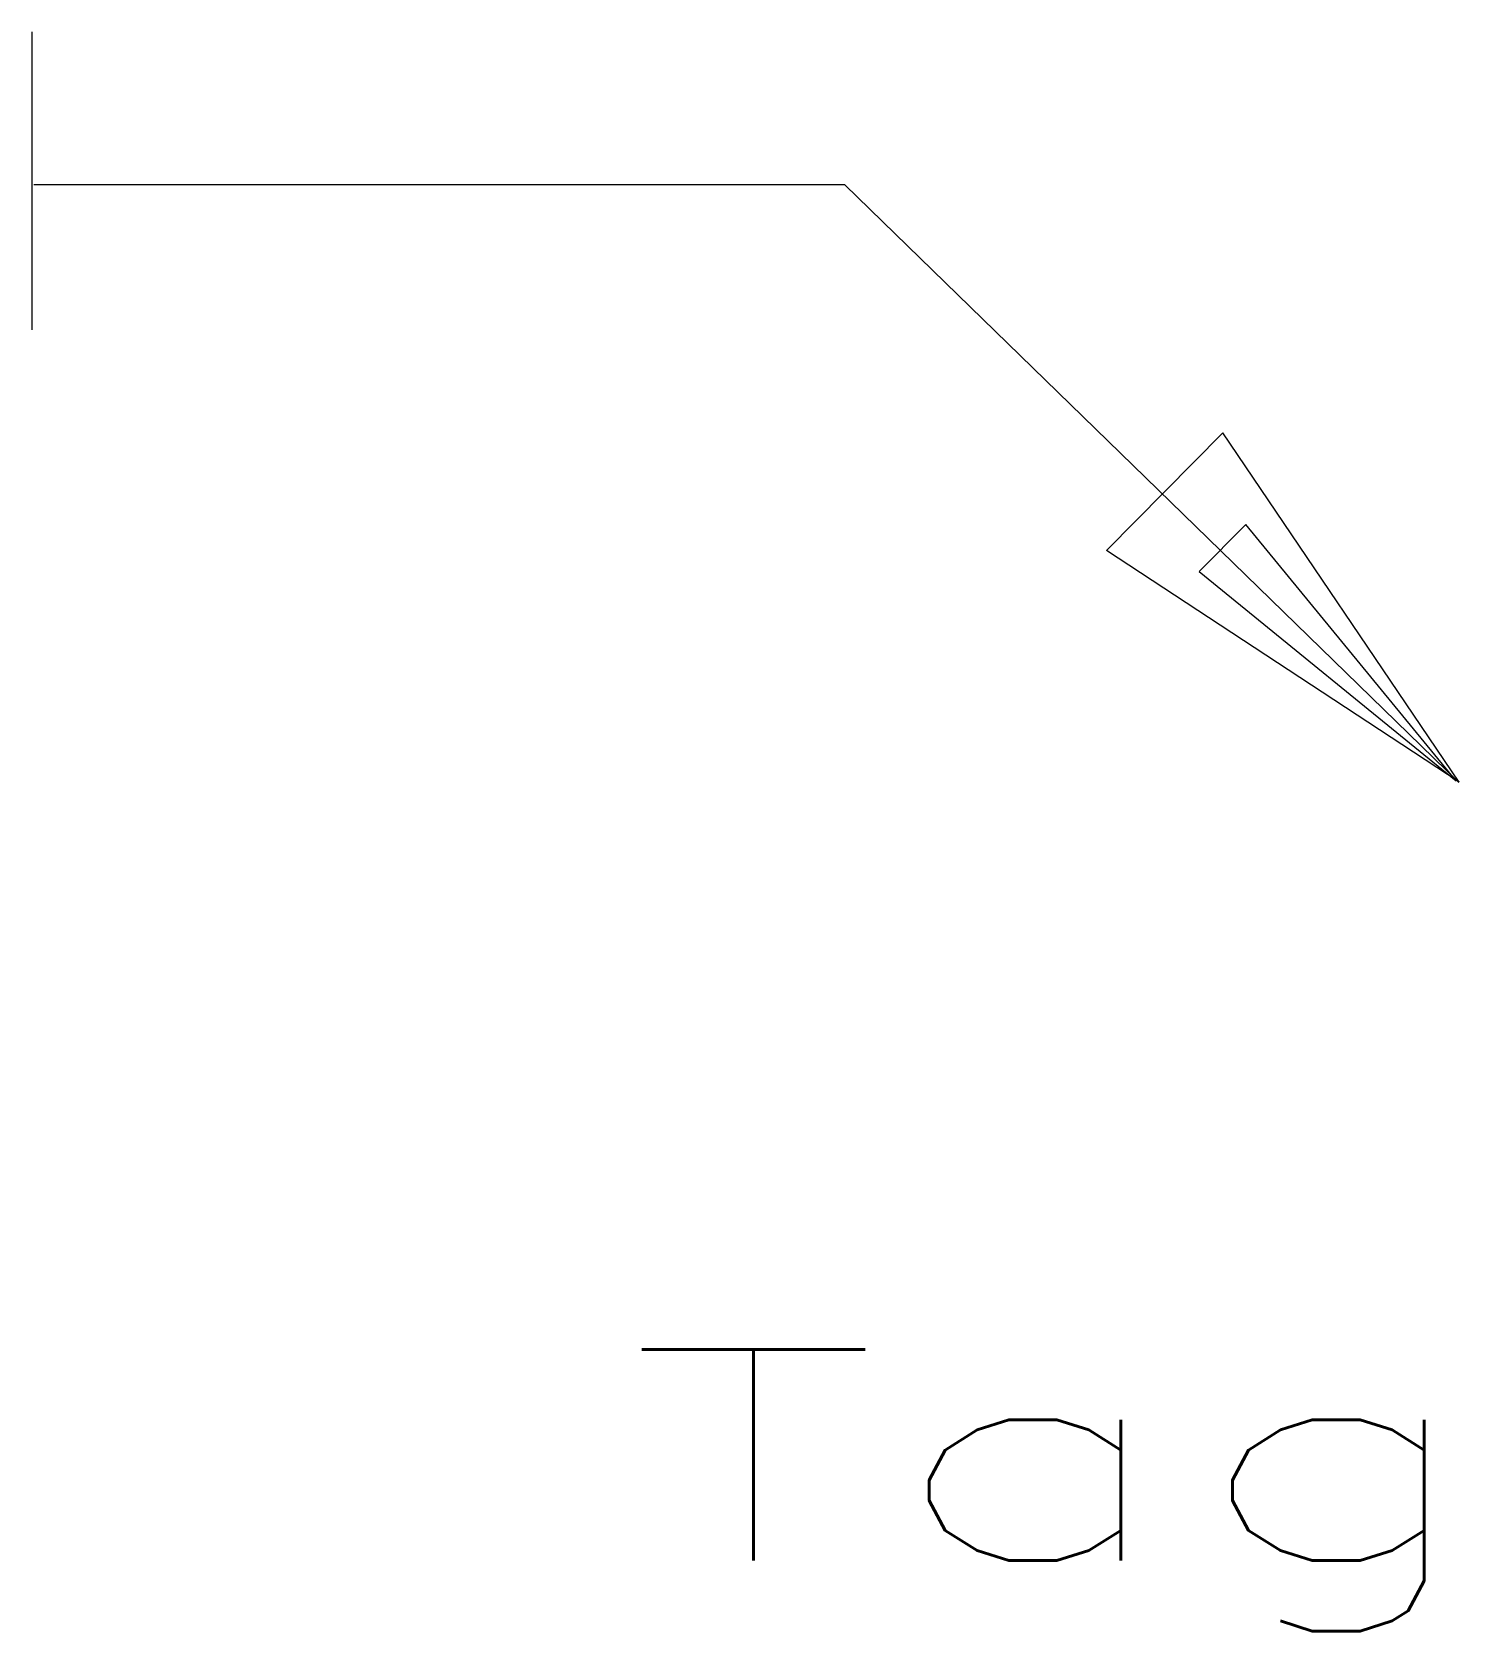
# Model space of a CAD drawing. Header units: inches. Extents: x -8.6 to 0, y -5.11 to 4.52.
import ezdxf
from ezdxf.enums import TextEntityAlignment as Align

# ---------------------------------------------------------------- set-up
doc = ezdxf.new("R2010")
doc.units = ezdxf.units.IN
doc.header["$MEASUREMENT"] = 0
doc.layers.get('0').update_dxf_attribs({"lineweight": 0})
doc.styles.get("Standard").update_dxf_attribs({"font": 'TXT.SHX'})

msp = doc.modelspace()

# ---------------------------------------------------------------- linework, layer by layer
at = {"color": 7, "linetype": 'Continuous', "lineweight": 0}
for p, q in [((-8.6028, 4.5235), (-8.6028, 2.7284)), ((-3.7054, 3.6017), (-8.592, 3.6017)), ((-3.7054, 3.6017), (-0.0061, 0.001)), ((-1.4272, 2.1079), (-2.1285, 1.3994)), ((-0.0041, 0.0025), (-1.4272, 2.1079)), ((-1.2891, 1.5567), (-1.5702, 1.2728)), ((-0.0218, 0.0113), (-1.2891, 1.5567)), ((-0.0041, 0.0025), (-2.1285, 1.3994)), ((-1.5702, 1.2728), (-0.0218, 0.0113))]:
    msp.add_line(p, q, dxfattribs=at)

# ---------------------------------------------------------------- texts
at = {"color": 7, "linetype": 'Continuous', "width": 1.587963}
msp.add_text('Tag', height=1.272, dxfattribs=at).set_placement((-5.0242, -4.6879), (0.1698, -4.6879), align=Align.FIT)

doc.saveas('drawing.dxf')
